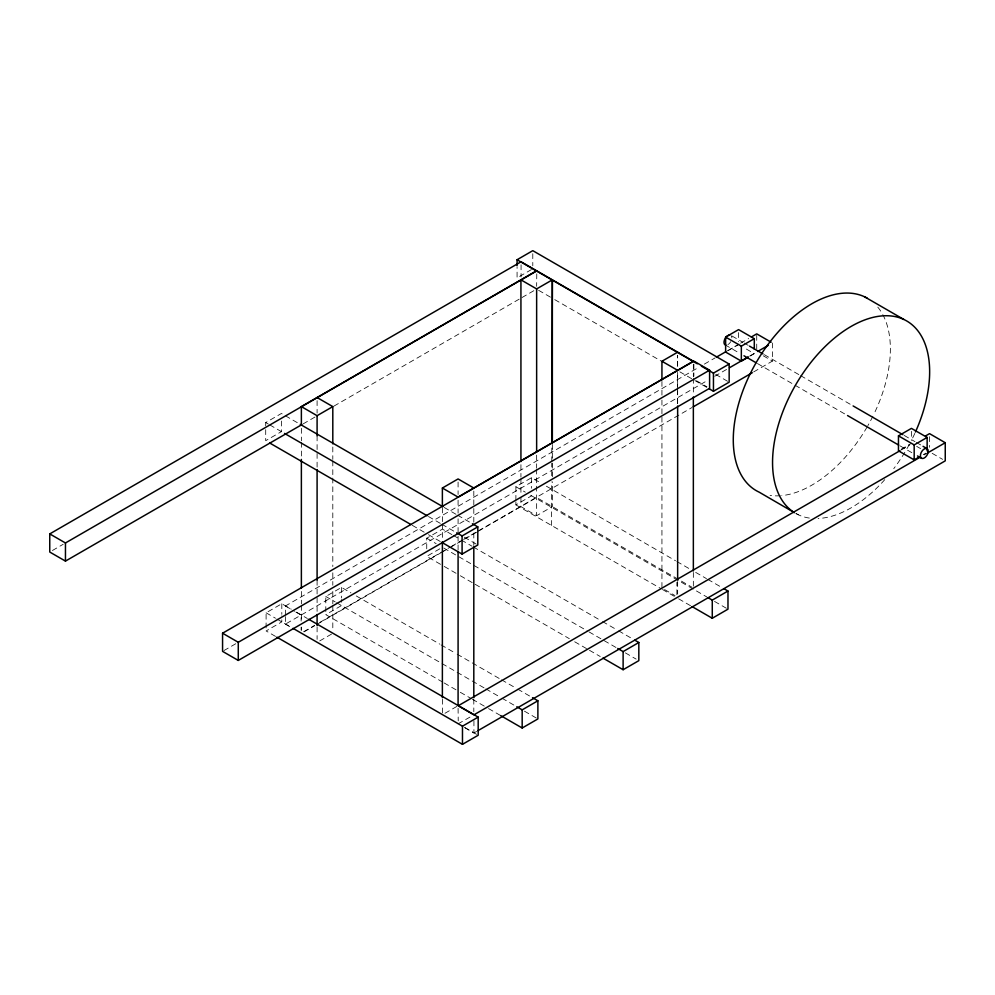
<?xml version="1.0" encoding="UTF-8"?>
<svg xmlns="http://www.w3.org/2000/svg" width="995" height="995" viewBox="0 0 995 995"><rect width="100%" height="100%" fill="white"/><g stroke="black" fill="none" stroke-linecap="round" stroke-linejoin="round"><path stroke-width="0.75" stroke-dasharray="4.97 3.73" d="M551.566 525.472L551.703 481.941M551.727 475.722L551.765 463.284M551.777 461.73L551.827 444.628M676.874 594.699L676.911 582.262M677.483 403.485L677.52 391.047M677.52 389.493L677.583 372.391M677.595 366.185L677.632 355.302L677.645 366.172M281.411 421.047L281.411 431.631L265.702 440.698L265.702 422.552L281.411 413.485L284.11 415.039M531.467 269.57L517.077 277.879L517.077 267.294M52.436 550.496L63.182 544.29M303.127 423.895L315.216 416.917M334.022 406.06L520.659 298.301M522.002 297.53L535.434 289.769M266.1 627.932L266.1 612.808L281.809 603.741L291.224 609.176M285.403 615.059L285.403 605.992L698.987 367.217M704.361 364.108L715.094 357.914M727.183 350.937L739.273 343.959M740.616 343.175L748.663 338.524M728.216 350.563L738.588 344.569M223.912 650.581L235.989 643.603M325.8 611.602L325.8 596.478L341.509 587.411L350.924 592.846M426.731 548.792L426.731 538.208L442.452 529.129L451.867 534.576M515.895 500.336L515.895 486.729L531.604 477.662L541.019 483.097M285.403 616.577L285.403 624.126L707.98 380.165M714.696 376.284L728.129 368.536M749.608 356.123L756.722 352.019M750.417 355.887L754.297 353.648L743.825 347.591M439.827 548.792L426.731 556.342L442.874 565.67M515.895 501.853L515.895 504.875L531.604 495.796M303.798 631.651L314.544 625.445M319.917 622.348L450.163 547.15M451.506 546.367L462.252 540.173M463.595 539.402L691.873 407.602M753.638 371.943L772.431 361.085L772.431 342.952M303.997 631.862L314.47 625.818M317.094 624.3L440.462 553.071M441.805 552.3L448.509 548.419M449.852 547.648L476.68 532.163M478.023 531.392L536.641 497.55L692.047 587.261M319.706 640.929L332.803 633.367M520.932 497.301L520.932 506.617L536.641 515.684L552.349 506.617L552.349 481.767M901.06 449.317L911.432 443.335M445.001 713.266L456.78 706.462M901.346 449.927L909.393 445.275M923.248 454.653L925.847 453.148M458.086 723.85L471.655 716.151M924.168 454.889L928.198 452.563M464.764 727.681L473.931 732.979L476.617 731.424M732.046 336.036L742.805 342.255M744.148 343.026L748.19 345.364M764.322 354.68L799.296 374.866M800.639 375.65L851.757 405.152M904.219 435.437L914.977 441.656M916.32 442.427L921.706 445.536M763.264 355.8L772.431 361.085M932.153 453.31L942.626 459.354M916.669 446.357L920.586 448.621M725.144 344.879L739.944 353.424M757.431 363.523L793.749 384.493M795.092 385.264L846.198 414.778M900.002 445.835L913.46 453.608M715.716 374.431L729.161 382.192M696.5 380.762L706.972 386.806M538.593 290.304L553.394 298.848M554.737 299.632L660.991 360.974M679.821 371.844L706.724 387.378M795.801 513.321L798.413 514.838M546.404 486.207L675.53 560.757M676.874 561.528L690.319 569.302M695.704 572.399L706.462 578.617M707.806 579.388L721.263 587.162M515.895 486.729L525.31 492.164M530.683 495.274L706.898 597M714.534 601.415L727.979 609.176M664.548 589.537L675.02 595.582M515.895 504.875L661.165 588.741M662.508 589.513L677.296 598.057M678.652 598.841L690.754 605.831M285.453 415.81L298.898 423.584M444.168 507.45L456.27 514.44M457.613 515.211L471.07 522.984M265.702 422.552L268.389 424.106M269.732 424.89L284.11 433.173M428.459 516.517L440.561 523.507M441.904 524.29L455.362 532.051M464.342 537.238L477.799 545.011M453.21 535.347L459.926 539.228M461.282 540.011L472.04 546.218M473.384 547.001L601.167 620.768M602.51 621.552L617.31 630.084M618.654 630.867L633.442 639.412M412.316 525.348L427.116 533.88M428.459 534.663L440.561 541.653M426.731 538.208L436.146 543.643M443.795 548.058L587.709 631.141M589.065 631.924L617.31 648.23M625.382 652.894L636.141 659.1M444.218 566.441L459.018 574.986M460.362 575.757L473.819 583.53M475.162 584.301L569.314 638.666M574.7 641.775L588.144 649.536M589.488 650.307L600.246 656.526M356.297 595.955L439.703 644.101M441.046 644.884L455.834 653.416M457.178 654.2L500.224 679.05M501.567 679.821L516.368 688.366M517.711 689.137L531.168 696.91M325.8 596.478L335.215 601.913M336.559 602.696L484.515 688.117M485.858 688.901L500.659 697.433M502.002 698.216L516.803 706.761M524.44 711.164L537.885 718.937M442.812 682.184L325.8 614.624L341.509 605.557L341.509 599.5M444.168 682.968L458.956 691.5M460.299 692.284L471.07 698.49M472.414 699.274L487.202 707.818M488.545 708.589L500.659 715.579M296.597 612.286L307.368 618.492M285.403 605.992L294.57 611.278M295.876 612.037L301.124 615.059L301.124 621.104M266.1 612.808L275.515 618.243M276.859 619.027L291.647 627.559M464.74 727.494L478.185 735.255M285.403 624.126L290.639 627.149M275.515 636.39L266.1 630.954L281.809 621.875L281.809 615.83M929.541 436.681L929.541 447.252M911.432 431.357L911.432 440.337M756.722 335.39L756.722 348.996M738.588 332.604L738.588 341.583M693.876 364.133L693.876 376.222M693.353 364.369L693.353 376.794M693.353 378.349L693.353 395.425M693.353 572.486L693.353 586.465M677.645 372.379L677.645 404.492M677.645 581.54L677.645 593.99M661.936 381.446L661.936 398.535M661.936 400.089L661.936 415.624M661.936 417.179L661.936 588.02M552.349 444.491L552.349 461.568M552.349 463.123L552.349 480.212M536.778 273.886L536.641 286.311M536.641 455.113L536.641 468.036M536.641 469.093L536.641 485.125M536.641 486.169L536.641 515.684M532.785 253.7L532.785 265.789M531.604 477.662L531.604 488.246M521.069 264.807L521.069 276.908M520.932 464.677L520.932 477.103M520.932 478.657L520.932 495.746M473.807 491.12L473.807 522.188M473.807 533.059L473.807 545.484M473.807 699.224L473.807 711.674M473.931 720.877L473.931 732.979M458.086 482.053L458.086 494.478M458.086 500.199L458.086 513.121M458.086 518.83L458.086 550.397M458.086 708.316L458.222 720.877M442.377 507.96L442.377 522.188M442.377 523.743L442.377 540.372M442.377 699.249L442.377 713.241M341.509 587.411L341.509 597.995M332.803 446.991L332.803 459.416M332.803 460.971L332.803 476.505M332.803 478.06L332.803 566.59M332.803 572.797L332.803 585.222M332.803 591.44L332.803 603.865M332.803 605.42L332.803 630.27M317.094 400.649L317.094 413.074M317.094 435.872L317.094 452.601M317.094 453.459L317.094 468.036M317.094 580.321L317.094 611.875M317.094 626.912L317.094 639.362M301.373 428.36L301.373 440.785M301.373 442.327L301.373 459.416M301.373 591.44L301.373 603.865M301.373 605.42L301.373 620.942M301.373 627.161L301.373 630.27M301.124 627.149L301.124 630.183M281.809 603.741L281.809 614.325M731.325 335.85A5.56 3.209 -60 0 1 731.847 337.803M730.703 341.683A5.56 3.209 -60 0 1 727.917 344.606M914.803 433.422A111.092 64.14 -60 0 1 911.482 440.287M909.368 444.317A111.092 64.14 -60 0 1 905.624 450.959M904.828 452.277A111.092 64.14 -60 0 1 893.746 468.682M884.779 479.64A111.092 64.14 -60 0 1 818.114 518.494M809.358 518.072A111.092 64.14 -60 0 1 795.726 513.432M877.789 307.119A111.092 64.14 -60 0 1 882.03 313.251M882.789 314.594A111.092 64.14 -60 0 1 873.56 414.878M872.889 416.246A111.092 64.14 -60 0 1 867.876 425.636M867.118 426.954A111.092 64.14 -60 0 1 781.747 495.609M780.279 495.734A111.092 64.14 -60 0 1 770.08 495.398"/><path stroke-width="1.49" d="M551.827 443.073L552.349 279.856L536.641 288.923L520.932 279.856L520.932 461.568M517.077 265.789L517.077 259.745L532.785 250.665L729.161 364.046L729.161 382.192L713.452 391.259L709.423 388.933M301.796 424.666L65.459 561.105L49.75 552.038L49.75 533.905L521.069 261.784L693.353 361.26L458.086 497.09L442.377 488.023L442.377 506.654M301.373 425.251L301.373 406.607L536.641 270.777M49.75 533.905L65.459 542.971L536.778 270.864M301.373 406.607L317.094 415.686L332.803 406.607L332.803 443.882M442.377 488.023L458.086 478.943L473.807 488.023M661.936 379.891L661.936 361.26L677.645 352.193M747.817 357.379L741.337 361.123L725.629 352.056L725.629 337.094L738.588 329.606L754.297 338.673L754.297 349.158M222.569 633.218L693.876 361.11L709.597 370.177L709.597 388.324L238.278 660.431L222.569 651.364L222.569 633.218L238.278 642.285L709.597 370.177M716.437 357.13L725.84 351.708M751.349 336.982L756.722 333.872L771.125 342.193M725.629 337.094L741.337 346.16L754.297 338.673M701.351 366.135L713.452 373.125L729.161 364.046M729.459 367.752L748.265 356.906M757.668 351.471L768.401 345.277M456.705 532.822L462.09 535.932L477.799 526.865L477.799 545.011L462.09 554.078L441.904 542.424M693.204 406.831L752.295 372.715M919.355 456.892L914.181 459.889L898.46 450.822L898.46 435.847L911.432 428.372L927.141 437.439L927.141 450.909M900.002 450.71L458.222 705.766L473.931 714.833L919.741 457.451M925.512 435.972L929.541 433.646L945.25 442.725L945.25 460.859L477.961 730.653M898.46 435.847L914.181 444.914L927.141 437.439M927.788 452.8L945.25 442.725M293.003 628.342L462.476 726.188L478.185 717.121L478.185 735.255L462.476 744.335L276.859 637.161M516.803 706.761L522.176 709.858L537.885 700.791L537.885 718.937L522.176 728.004L500.659 715.579M617.733 648.479L623.119 651.588L638.827 642.509L638.827 660.655L623.119 669.722L602.945 658.081M708.241 597.784L712.271 600.109L727.979 591.042L727.979 609.176L712.271 618.256L692.097 606.602M864.506 296.759L903.783 319.432M749.533 346.136L762.978 353.897M853.101 405.935L902.875 434.666M923.049 446.32L927.079 448.646A5.56 3.209 -60 0 1 925.325 457.252A5.56 3.209 -60 0 1 920.512 454.466A5.56 3.209 -60 0 1 927.079 448.646M743.974 355.762L756.076 362.752M847.541 415.549L898.659 445.063M917.489 455.934L921.532 458.26M517.077 259.745L697.308 363.797M661.936 361.26L677.645 370.327M723.95 588.704L727.979 591.042M317.094 397.54L332.803 406.607M300.241 424.355L442.825 506.679M472.414 523.756L477.799 526.865M284.533 433.422L427.116 515.746M634.798 640.183L638.827 642.509M269.732 443.024L410.972 524.564M532.512 697.682L537.885 700.791M308.711 619.276L478.185 717.121M914.181 444.914L914.181 459.889M741.337 346.16L741.337 361.123M713.452 373.125L713.452 391.259M712.271 600.109L712.271 618.256M693.353 396.98L693.353 570.931M677.645 406.047L677.645 580.01M623.119 651.588L623.119 669.722M552.349 279.856L552.349 442.937M536.641 288.923L536.641 452.004M522.176 709.858L522.176 728.004M473.807 547.026L473.807 697.694M462.476 726.188L462.476 744.335M462.09 535.932L462.09 554.078M458.086 551.454L458.086 705.206M442.377 541.914L442.377 697.694M317.094 415.686L317.094 435.872M317.094 469.578L317.094 580.321M317.094 614.487L317.094 625.469M301.373 459.416L301.373 588.331M238.278 642.285L238.278 660.431M65.459 542.971L65.459 561.105M725.964 345.141A5.56 3.209 -60 0 1 724.522 339.768A5.56 3.209 -60 0 1 729.882 335.017M915.437 432.029A111.092 64.14 -60 0 0 900.251 318.002A111.092 64.14 -60 0 0 793.152 389.356A111.092 64.14 -60 0 0 794.408 512.649L759.148 492.152A111.092 64.14 -60 0 1 754.819 364.966A111.092 64.14 -60 0 1 867.192 298.152"/></g></svg>
